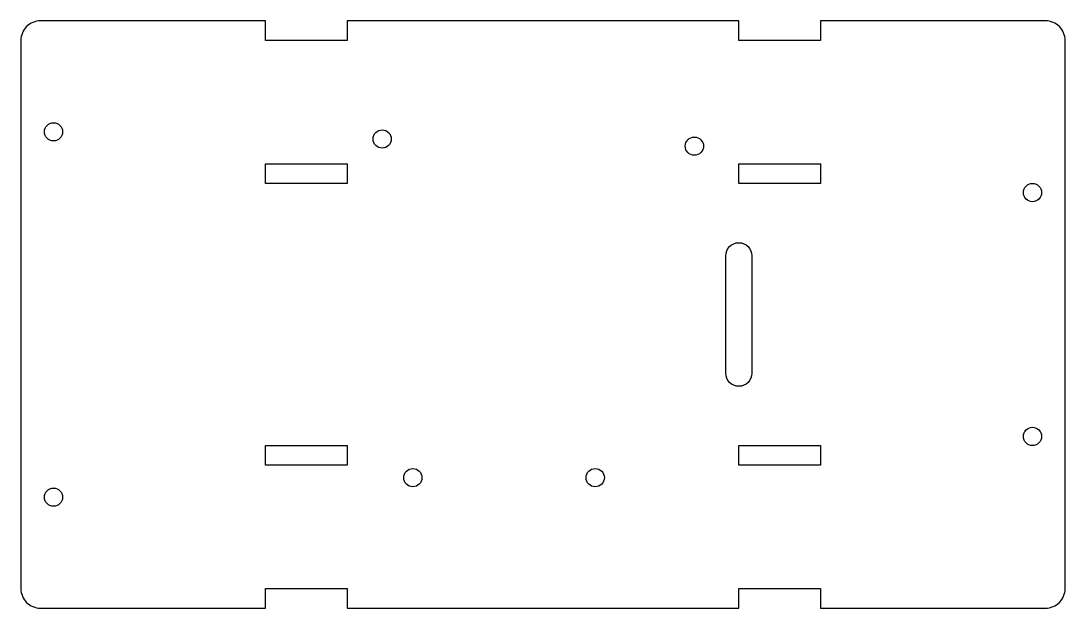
# Model space of a CAD drawing. Header units: millimetres. Extents: x -80 to 80, y -45 to 45.
import ezdxf

# ---------------------------------------------------------------- set-up
doc = ezdxf.new("R2010")
doc.units = ezdxf.units.MM

msp = doc.modelspace()

# ---------------------------------------------------------------- linework, layer by layer
for points in [[(77, -45, 0.4142136), (80, -42), (80, 42, 0.4142136), (77, 45), (42.5, 45), (42.5, 41.995), (30, 41.995), (30, 45), (-30, 45), (-30, 41.995), (-42.5, 41.995), (-42.5, 45), (-77, 45, 0.4142136), (-80, 42), (-80, -42, 0.4142136), (-77, -45), (-42.5, -45), (-42.5, -41.995), (-30, -41.995), (-30, -45), (30, -45), (30, -41.995), (42.5, -41.995), (42.5, -45)], [(32, 9), (32, -9, -1), (28, -9), (28, 9, -1)]]:
    msp.add_lwpolyline(points, format="xyb", close=True)
for points in [[(-42.5, 20.095), (-42.5, 23.095), (-30, 23.095), (-30, 20.095)], [(30, 20.095), (30, 23.095), (42.5, 23.095), (42.5, 20.095)], [(-42.5, -23.095), (-42.5, -20.095), (-30, -20.095), (-30, -23.095)], [(42.5, -20.095), (42.5, -23.095), (30, -23.095), (30, -20.095)]]:
    msp.add_lwpolyline(points, close=True)
for centre in [(-75, 28), (-24.64, 26.9), (23.2, 25.8), (75, 18.69), (75, -18.69), (-19.94, -25), (8, -25), (-75, -28)]:
    msp.add_circle(centre, 1.4)

doc.saveas('drawing.dxf')
